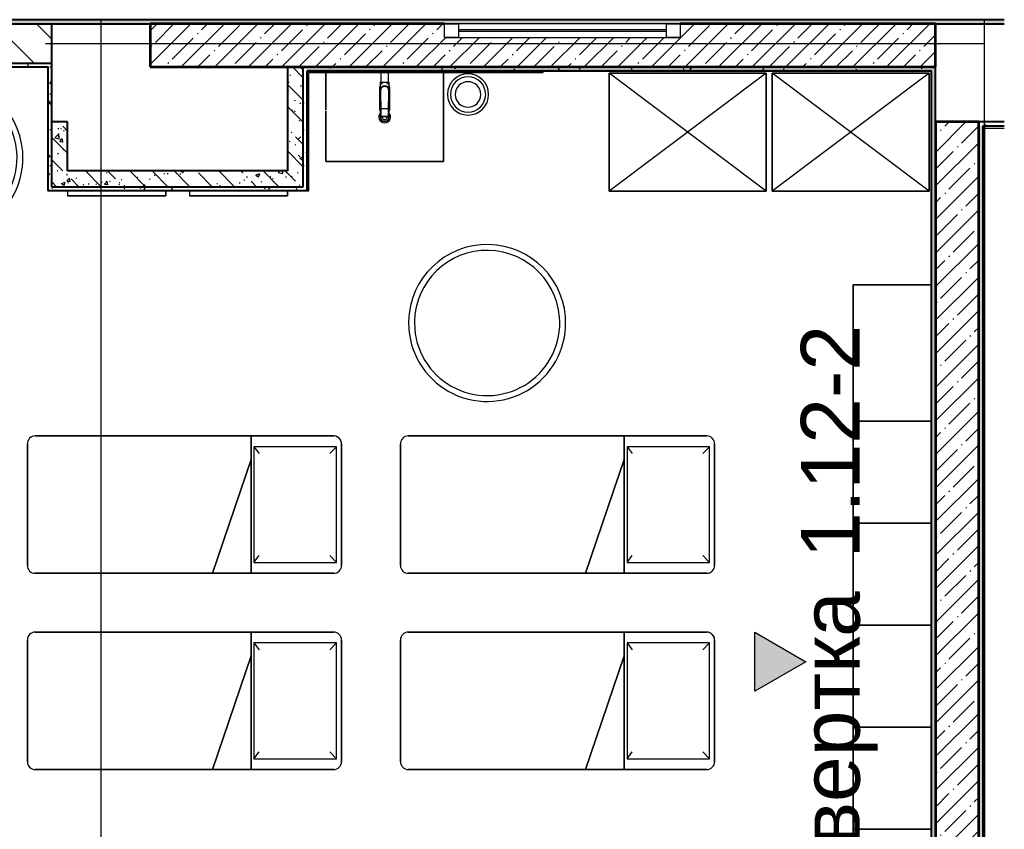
# Model space of a CAD drawing. Header units: millimetres. Extents: x 855 to 94006, y -3304 to 17933.
# Drawn here: x 30352 to 35366, y 3795 to 7921 of the extents above; entities that cross this region are included whole.
import ezdxf

# ---------------------------------------------------------------- set-up
doc = ezdxf.new("R2010")
doc.units = ezdxf.units.MM
doc.linetypes.add('Осевая', pattern=[4762.5, 952.5, -714.375, 2381.25, -714.375])
for name, color, linetype, lineweight in [('0-1', 7, 'Continuous', 9), ('A-GLAZ', 7, 'Continuous', 9), ('A-GLAZ-1', 7, 'Continuous', 13), ('A-WALL', 7, 'Continuous', 9), ('G-ANNO-SYMB', 7, 'Continuous', 9), ('I-WALL', 7, 'Continuous', 9), ('P-SANR-FIXT', 7, 'Continuous', 9), ('P-SANR-FIXT-1', 7, 'Continuous', 13), ('Оси', 7, 'Continuous', 9), ('Оси-2', 7, 'Осевая', 9)]:
    doc.layers.add(name, color=color, linetype=linetype, lineweight=lineweight)
for name, color, linetype, lineweight, true_color in [('A-WALL-1', 7, 'Continuous', 35, 0x3c3c3c), ('A-WALL-3', 7, 'Continuous', 25, 0x3c3c3c), ('A-WALL-FNSH-1', 7, 'Continuous', 13, 0x3c3c3c), ('I-FURN-1', 7, 'Continuous', 9, 0xf0f0f0)]:
    doc.layers.add(name, color=color, linetype=linetype, lineweight=lineweight, true_color=true_color)
doc.styles.add('Arial_1', font='arial.ttf', dxfattribs={"height": 300})
pattern_1 = [(45, (-30394.15, 0), (-85.53659, 85.53659), []), (45, (-30308.61, 0), (-85.53659, 85.53659), [151.209, -30.242, 5.029, -25.213])]
pattern_2 = [(135, (-30394.15, 0), (-113.15123, -113.15123), [160.02, -26.67, 5.334, -26.67]), (135, (-30394.15, 113.08), (-113.15123, -113.15123), []), (50, (-30394.15, 0), (191.29312, -16.73643), [20.003, -220.028]), (355, (-30394.15, 0), (-37.00454, 200.60954), [16.002, -176.022]), (100.451, (-30378.21, -1.4), (154.2901, 183.87276), [17, -186.995]), (46.184, (-30394.15, 53.34), (284.6331, -44.1445), [30.004, -330.041]), (96.636, (-30370.43, 49.66), (249.2724, 259.7988), [25.499, -280.492]), (351.184, (-30394.15, 53.34), (249.275, 259.797), [24.003, -264.033]), (21, (-30367.48, 40), (159.19475, -107.37875), [20.002, -220.027]), (326, (-30367.48, 40), (64.89253, 193.3972), [16.002, -176.022]), (71.451, (-30354.22, 31.06), (224.08844, 86.0174), [17, -186.995]), (37.5, (-30394.15, 0), (3.24264, 88.78263), [5.029, -168.859, 5.029, -173.66, -176.689]), (37.5, (-30394.15, 0), (3.24264, 88.78263), [-352.577, 5.029, -171.66]), (7.5, (-30394.15, 0), (70.16022, 105.18966), [5.029, -96.85, 5.029, -164.859, -67.342]), (7.5, (-30394.15, 0), (70.16022, 105.18966), [-271.767, 5.029, -62.313]), (327.5, (-30453.626, 0), (142.37024, -6.01556), [5.029, -61.646, 5.029, -202.997, -276.034]), (327.5, (-30453.626, 0), (142.37024, -6.01556), [-274.701, 5.029, -271.005]), (317.5, (-30480.3, 0), (155.53552, 26.69786), [5.029, -81.648, 5.029, -133.121, -196.025]), (317.5, (-30480.3, 0), (155.53552, 26.69786), [-224.828, 5.029, -190.995])]
pattern_3 = [(0, (-30394.15, 0), (182.88, 45.72), [15.088, -122.072, 15.088, -122.072, -731.52]), (0, (-30394.15, 0), (182.88, 45.72), [-274.32, 15.088, -259.232, 15.088, -122.072, -320.04]), (0, (-30394.15, 0), (182.88, 45.72), [-685.8, 15.088, -76.352, 15.088, -213.512]), (120, (-30325.57, 22.86), (-131.03468, 135.518726), [15.088, -122.072, 15.088, -122.072, -731.52]), (120, (-30325.57, 22.86), (-131.03468, 135.518726), [-274.32, 15.088, -259.232, 15.088, -122.072, -320.04]), (120, (-30325.57, 22.86), (-131.03468, 135.518726), [-685.8, 15.088, -76.352, 15.088, -213.512]), (240, (-30302.71, 114.3), (-51.84532, -181.238726), [15.088, -122.072, 15.088, -122.072, -731.52]), (240, (-30302.71, 114.3), (-51.84532, -181.238726), [-274.32, 15.088, -259.232, 15.088, -122.072, -320.04]), (240, (-30302.71, 114.3), (-51.84532, -181.238726), [-685.8, 15.088, -76.352, 15.088, -213.512])]

# ---------------------------------------------------------------- blocks, each defined once
blk = doc.blocks.new('Bed - Small Sizes - 1_44-V23-План разверток пом_ 1_12_ Этаж 1')
at = {"layer": 'I-FURN-1'}
for p, q in [((287.3, 0), (-332.7, 0)), ((-332.7, 0), (287.3, 0)), ((287.3, 0), (-332.7, 0)), ((-332.7, 0), (287.3, 0)), ((-372.7, -40), (-372.7, -460)), ((-372.7, -460), (-372.7, -40)), ((-372.7, -40), (-372.7, -460)), ((-372.7, -460), (-372.7, -40)), ((-317.5, -26.2), (-282.7, -60)), ((272.5, -26.2), (-317.5, -26.2)), ((-317.5, -26.2), (-317.5, -446.2)), ((272.5, -26.2), (-317.5, -26.2)), ((-317.5, -26.2), (-317.5, -446.2)), ((272.5, -26.2), (237.3, -60)), ((272.5, -446.2), (272.5, -26.2)), ((272.5, -446.2), (272.5, -26.2)), ((327.3, -460), (327.3, -40)), ((327.3, -40), (327.3, -460)), ((327.3, -657.7), (327.3, -40)), ((327.3, -40), (327.3, -657.7)), ((-317.5, -446.2), (-282.7, -420)), ((-317.5, -446.2), (272.5, -446.2)), ((-317.5, -446.2), (272.5, -446.2)), ((272.5, -446.2), (237.3, -420)), ((-372.7, -460), (-252.7, -460)), ((-252.7, -460), (-372.7, -460)), ((-372.7, -460), (-372.7, -1560)), ((-372.7, -1560), (-372.7, -460)), ((-372.7, -460), (-252.7, -460)), ((-252.7, -460), (327.3, -460)), ((327.3, -460), (-252.7, -460)), ((327.3, -460), (-252.7, -460)), ((-252.7, -460), (327.3, -657.7)), ((327.3, -657.7), (-252.7, -460)), ((-252.7, -460), (327.3, -460)), ((-252.7, -460), (327.3, -657.7)), ((-252.7, -460), (327.3, -460)), ((327.3, -657.7), (327.3, -460)), ((327.3, -460), (327.3, -657.7)), ((327.3, -1560), (327.3, -657.7)), ((327.3, -657.7), (327.3, -1560)), ((-332.7, -1600), (287.3, -1600)), ((287.3, -1600), (-332.7, -1600))]:
    blk.add_line(p, q, dxfattribs=at)
for centre, start, end in [((-332.7, -40), 90, 180), ((-332.7, -40), 90, 180), ((287.3, -40), 360, 90), ((287.3, -40), 0, 90), ((-332.7, -40), 90, 180), ((-332.7, -40), 90, 180), ((287.3, -40), 360, 90), ((287.3, -40), 0, 90), ((-332.7, -1560), 180, 270), ((-332.7, -1560), 180, 270), ((287.3, -1560), 270, 0), ((287.3, -1560), 270, 0)]:
    blk.add_arc(centre, 40, start, end, dxfattribs=at)
blk = doc.blocks.new('Bed - Small Sizes - 1_44-V24-План разверток пом_ 1_12_ Этаж 1')
at = {"layer": 'I-FURN-1'}
for p, q in [((287.3, 0), (-332.7, 0)), ((-332.7, 0), (287.3, 0)), ((287.3, 0), (-332.7, 0)), ((-332.7, 0), (287.3, 0)), ((-372.7, -40), (-372.7, -460)), ((-372.7, -460), (-372.7, -40)), ((-372.7, -40), (-372.7, -460)), ((-372.7, -460), (-372.7, -40)), ((-317.5, -26.2), (-282.7, -60)), ((272.5, -26.2), (-317.5, -26.2)), ((-317.5, -26.2), (-317.5, -446.2)), ((272.5, -26.2), (-317.5, -26.2)), ((-317.5, -26.2), (-317.5, -446.2)), ((272.5, -26.2), (237.3, -60)), ((272.5, -446.2), (272.5, -26.2)), ((272.5, -446.2), (272.5, -26.2)), ((327.3, -460), (327.3, -40)), ((327.3, -40), (327.3, -460)), ((327.3, -657.7), (327.3, -40)), ((327.3, -40), (327.3, -657.7)), ((-317.5, -446.2), (-282.7, -420)), ((-317.5, -446.2), (272.5, -446.2)), ((-317.5, -446.2), (272.5, -446.2)), ((272.5, -446.2), (237.3, -420)), ((-372.7, -460), (-252.7, -460)), ((-252.7, -460), (-372.7, -460)), ((-372.7, -460), (-372.7, -1560)), ((-372.7, -1560), (-372.7, -460)), ((-372.7, -460), (-252.7, -460)), ((-252.7, -460), (327.3, -460)), ((327.3, -460), (-252.7, -460)), ((327.3, -460), (-252.7, -460)), ((-252.7, -460), (327.3, -657.7)), ((327.3, -657.7), (-252.7, -460)), ((-252.7, -460), (327.3, -460)), ((-252.7, -460), (327.3, -657.7)), ((-252.7, -460), (327.3, -460)), ((327.3, -657.7), (327.3, -460)), ((327.3, -460), (327.3, -657.7)), ((327.3, -1560), (327.3, -657.7)), ((327.3, -657.7), (327.3, -1560)), ((-332.7, -1600), (287.3, -1600)), ((287.3, -1600), (-332.7, -1600))]:
    blk.add_line(p, q, dxfattribs=at)
for centre, start, end in [((-332.7, -40), 90, 180), ((-332.7, -40), 90, 180), ((287.3, -40), 360, 90), ((287.3, -40), 0, 90), ((-332.7, -40), 90, 180), ((-332.7, -40), 120, 180), ((-332.7, -40), 90, 120), ((287.3, -40), 360, 90), ((287.3, -40), 0, 90), ((-332.7, -1560), 180, 270), ((-332.7, -1560), 180, 270), ((287.3, -1560), 270, 0), ((287.3, -1560), 270, 0)]:
    blk.add_arc(centre, 40, start, end, dxfattribs=at)
blk = doc.blocks.new('Bed - Small Sizes - 1_44-V27-План разверток пом_ 1_12_ Этаж 1')
at = {"layer": 'I-FURN-1'}
for p, q in [((287.3, 0), (-332.7, 0)), ((-332.7, 0), (287.3, 0)), ((287.3, 0), (-332.7, 0)), ((-332.7, 0), (287.3, 0)), ((-372.7, -40), (-372.7, -460)), ((-372.7, -460), (-372.7, -40)), ((-372.7, -40), (-372.7, -460)), ((-372.7, -460), (-372.7, -40)), ((-317.5, -26.2), (-282.7, -60)), ((272.5, -26.2), (-317.5, -26.2)), ((-317.5, -26.2), (-317.5, -446.2)), ((272.5, -26.2), (-317.5, -26.2)), ((-317.5, -26.2), (-317.5, -446.2)), ((272.5, -26.2), (237.3, -60)), ((272.5, -446.2), (272.5, -26.2)), ((272.5, -446.2), (272.5, -26.2)), ((327.3, -460), (327.3, -40)), ((327.3, -40), (327.3, -460)), ((327.3, -657.7), (327.3, -40)), ((327.3, -40), (327.3, -657.7)), ((-317.5, -446.2), (-282.7, -420)), ((-317.5, -446.2), (272.5, -446.2)), ((-317.5, -446.2), (272.5, -446.2)), ((272.5, -446.2), (237.3, -420)), ((-372.7, -460), (-252.7, -460)), ((-252.7, -460), (-372.7, -460)), ((-372.7, -460), (-372.7, -1560)), ((-372.7, -1560), (-372.7, -460)), ((-372.7, -460), (-252.7, -460)), ((-252.7, -460), (327.3, -460)), ((327.3, -460), (-252.7, -460)), ((327.3, -460), (-252.7, -460)), ((-252.7, -460), (327.3, -657.7)), ((327.3, -657.7), (-252.7, -460)), ((-252.7, -460), (327.3, -460)), ((-252.7, -460), (327.3, -657.7)), ((-252.7, -460), (327.3, -460)), ((327.3, -657.7), (327.3, -460)), ((327.3, -460), (327.3, -657.7)), ((327.3, -1560), (327.3, -657.7)), ((327.3, -657.7), (327.3, -1560)), ((-332.7, -1600), (287.3, -1600)), ((287.3, -1600), (-332.7, -1600))]:
    blk.add_line(p, q, dxfattribs=at)
for centre, start, end in [((-332.7, -40), 90, 180), ((-332.7, -40), 90, 180), ((287.3, -40), 360, 90), ((287.3, -40), 0, 90), ((-332.7, -40), 90, 180), ((-332.7, -40), 150, 180), ((-332.7, -40), 90, 150), ((287.3, -40), 360, 90), ((287.3, -40), 0, 90), ((-332.7, -1560), 180, 270), ((-332.7, -1560), 180, 270), ((287.3, -1560), 270, 0), ((287.3, -1560), 270, 0)]:
    blk.add_arc(centre, 40, start, end, dxfattribs=at)
blk = doc.blocks.new('ПУФ - 1_53-V29-План разверток пом_ 1_12_ Этаж 1')
at = {"layer": 'I-FURN-1'}
for radius, start, end in [(400, 360, 180), (400, 0, 180), (370, 360, 180), (370, 0, 180), (400, 180, 360), (370, 180, 360), (370, 180, 360), (400, 180, 360)]:
    blk.add_arc((0, 0), radius, start, end, dxfattribs=at)
blk = doc.blocks.new('Шкаф параметрический - 1_44а-25574750-План разверток пом_ 1_12_ Этаж 1')
at = {"layer": 'I-FURN-1'}
for p, q in [((0, 0), (800, 600)), ((0, 600), (800, 0)), ((800, 600), (0, 600)), ((0, 600), (0, 0)), ((0, 0), (0, 600)), ((0, 600), (800, 600)), ((800, 0), (800, 600)), ((800, 600), (800, 0)), ((0, 0), (800, 0)), ((800, 0), (0, 0))]:
    blk.add_line(p, q, dxfattribs=at)
blk = doc.blocks.new('сифон - Для раковины-V32-План разверток пом_ 1_12_ Этаж 1')
at = {"layer": 'P-SANR-FIXT'}
for p, q in [((151.7, 26), (35, 26)), ((35, 19.9), (35, 26)), ((151.7, 26), (151.7, 22.5)), ((226.1, 40), (226.1, 38.6)), ((226.1, -40), (226.1, 40)), ((35, -26), (35, -19.9)), ((35, -26), (151.7, -26)), ((151.7, -22.5), (151.7, -26)), ((226.1, -38.6), (226.1, -40))]:
    blk.add_line(p, q, dxfattribs=at)
for start, end in [(45, 180), (180, 315)]:
    blk.add_arc((0, 0), 30, start, end, dxfattribs=at)
at = {"layer": 'P-SANR-FIXT-1'}
for p, q in [((49, 20), (21.9, 20)), ((56, 20), (49, 20)), ((77.5, 20), (56, 20)), ((144.7, 20), (140.1, 20)), ((226.1, 20), (165.5, 20)), ((22.1, -20), (49, -20)), ((49, -20), (56, -20)), ((56, -20), (77.5, -20)), ((140.1, -20), (144.7, -20)), ((165.5, -20), (226.1, -20))]:
    blk.add_line(p, q, dxfattribs=at)
for radius, start, end in [(22.5, 64.4327, 180), (22.5, 180, 295.5486), (21.5, 72, 180), (21.5, 180, 288), (13.3, 72.5246, 180), (13.3, 180, 286.9185)]:
    blk.add_arc((0, 0), radius, start, end, dxfattribs=at)
blk = doc.blocks.new('смеситель для раковины - Default-V33-План разверток пом_ 1_12_ Этаж 1')
at = {"layer": '0-1'}
for p, q in [((-21.8, -15.6), (-22.8, -3)), ((-20.7, -16.7), (-20.7, -17.2)), ((20.8, -17.2), (20.8, -16.7)), ((22.8, -3), (21.8, -15.6)), ((-20.4, -97.4), (-20.3, -110)), ((20.3, -110), (20.4, -97.4)), ((-19.8, -111.8), (19.8, -111.8)), ((-19.8, -151.6), (19.7, -151.6))]:
    blk.add_line(p, q, dxfattribs=at)
at = {"layer": '0-1', "flags": 128}
for points in [[(12.1, 0.1), (16.4, -3.8), (19.5, -8.8), (21, -14.5), (21.2, -25.7), (21, -111.4)], [(-18.9, -7.6), (-20.8, -13.2), (-21.1, -24.2), (-21.1, -93.2)], [(-20.7, -150.6), (-20.7, -150.2), (-20.7, -149.2), (-20.7, -148.3), (-20.7, -146.9), (-20.7, -145.4), (-20.8, -134.7), (-21.1, -93.2)], [(21.1, -88), (20.9, -140.7), (20.9, -146.4), (20.9, -147.8), (20.8, -148.9), (20.8, -149.9), (20.8, -150.4), (20.8, -150.8), (20.8, -150.6), (20.7, -150.1), (20.7, -148.5), (20.8, -147.1), (20.8, -145.7), (20.9, -134.2), (21, -111.4)], [(20.9, -146.2), (20.9, -147.7), (20.8, -148.8), (20.8, -149.8), (20.8, -150.4), (20.7, -151.2), (20.5, -151.4), (20.3, -151.5), (20.1, -151.6), (19.7, -151.6)]]:
    blk.add_lwpolyline(points, dxfattribs=at)
at = {"layer": 'P-SANR-FIXT'}
for p, q in [((-21, -151.6), (-21, 23)), ((-21, 23), (21, 23)), ((0.6, 2.8), (-0.6, 2.8)), ((21, 23), (21, -151.6)), ((-22.9, -0.9), (-22.9, -0.3)), ((-20.8, -19.8), (-21, -19.9)), ((-20.8, -19.8), (-20.4, -22)), ((20.4, -11.1), (19.4, -12.9)), ((20.4, -22), (20.8, -19.8)), ((20.8, -19.8), (20.9, -18.5)), ((20.8, -19.8), (21, -19.9)), ((21.1, -18.4), (20.9, -18.4)), ((22.9, -0.9), (21.9, -7.7)), ((22.9, -0.3), (22.9, -0.9)), ((-19.8, -111.7), (-19.7, -144)), ((19.7, -144), (19.8, -111.7)), ((21, -151.6), (-21, -151.6))]:
    blk.add_line(p, q, dxfattribs=at)
at = {"layer": 'P-SANR-FIXT', "flags": 128}
for points in [[(15.9, -4.1), (13.1, -1.6), (9.8, 0.4), (6.1, 1.8), (2.1, 2.5), (-2.1, 2.5), (-6.1, 1.8), (-9.8, 0.4), (-13.1, -1.6), (-15.9, -4.1)], [(-0.6, 3.9), (-0.3, 3.9), (-0.1, 3.9), (0.1, 3.9), (0.3, 3.9), (0.6, 3.9)], [(-21.1, -16.4), (-21.1, -16.8), (-21.1, -17.2), (-21.1, -17.6), (-21.1, -18), (-21.1, -18.4)], [(-21.1, -88.1), (-20.9, -138.9), (-20.9, -145.3), (-20.8, -150.2), (-20.7, -149.4), (-20.7, -143.7), (-20.8, -118.3), (-21, -67.6), (-21.1, -42.2), (-21.1, -16.9)], [(-20.9, -18.5), (-20.9, -18.5), (-21, -18.5), (-21, -18.6), (-21, -18.6), (-21.1, -18.6), (-21.1, -18.6), (-21.1, -18.6)], [(-20.9, -18.5), (-20.9, -19.2), (-20.8, -19.8)], [(21.1, -16.9), (21.1, -42.2), (21, -67.6), (20.8, -118.3), (20.7, -143.7), (20.7, -149.4), (20.8, -150.2), (20.9, -145.3), (20.9, -138.9), (21.1, -88.1)], [(21.1, -18.4), (21.1, -18), (21.1, -17.6), (21.1, -17.2), (21.1, -16.8), (21.1, -16.4)], [(21.8, -15.2), (22.1, -10.8), (22.3, -7.9), (22.5, -5.6), (22.7, -3.2), (22.9, -0.9)], [(-19.9, -145.2), (-19.9, -133.8), (-20, -122.4), (-20, -111), (-20.1, -99.6), (-20.1, -88.1)], [(20.1, -88.1), (20.1, -94.5), (20.1, -100.8), (20, -107.2), (20, -113.5), (20, -119.9), (20, -126.2), (19.9, -132.6), (19.9, -138.9), (19.9, -145.2)]]:
    blk.add_lwpolyline(points, dxfattribs=at)
at = {"layer": 'P-SANR-FIXT'}
for centre, major_axis, ratio, start_param, end_param in [((0, -17.2), (-20.8, 0), 0.98634, 3.141593, 6.283185), ((0, -16.7), (20.8, 0), 0.98634, 0.404165, 2.734563), ((0, -16.7), (20.8, 0), 0.98634, 2.853498, 3.141593), ((0, -17.2), (20.8, 0), 0.98634, 3.141593, 3.245131), ((0, -16.7), (20.8, 0), 0.98634, 0, 0.286147), ((0, -17.2), (20.8, 0), 0.98634, 6.179646, 6.283185), ((-19.8, -109.7), (0.5, 0.002), 0.095848, 1.570429, 3.124299), ((19.8, -109.7), (-0.5, 0.002), 0.095846, 3.158887, 4.712983)]:
    blk.add_ellipse(centre, major_axis=major_axis, ratio=ratio, start_param=start_param, end_param=end_param, dxfattribs=at)
for points, knots in [([(-22.9, -0.3), (-22.9, 2.5), (-22.3, 6.4), (-20, 11.4), (-17.7, 14.7), (-14.9, 17.6), (-11.6, 20), (-7.9, 21.7), (-4.5, 22.6), (-1.5, 23), (1.9, 23), (6, 22.4), (10, 20.8), (12.8, 19.1), (14.8, 17.5), (16.7, 15.8), (18.8, 13.3), (21.9, 8.1), (22.9, 3.2), (22.9, -0.3)], [0, 0, 0, 0, 0.111111, 0.166667, 0.222222, 0.277778, 0.333333, 0.388889, 0.444444, 0.479167, 0.513889, 0.583333, 0.652778, 0.6875, 0.722222, 0.756944, 0.791667, 0.861111, 1, 1, 1, 1]), ([(-21.1, -16.9), (-21.1, -15.9), (-21, -14.3), (-20.6, -12.1), (-20.1, -10.6), (-19.6, -9), (-18.7, -7.1), (-17.3, -4.8), (-15.2, -2.3), (-12.8, -0.2), (-10, 1.5), (-7, 2.8), (-3.8, 3.7), (-1.6, 3.9), (-0.6, 3.9)], [0, 0, 0, 0, 0.1, 0.15, 0.2, 0.25, 0.3, 0.4, 0.5, 0.6, 0.7, 0.8, 0.9, 1, 1, 1, 1]), ([(21.1, -16.4), (21.1, -16), (21, -15.1), (20.8, -13.8), (20.6, -12.6), (20.3, -11.7), (20.2, -11.2), (20, -10.9), (19.9, -10.5), (19.7, -9.9), (19.3, -9), (18.6, -7.6), (17.7, -6.2), (17, -5.2), (16.4, -4.5), (15.8, -3.8), (15, -3), (13.9, -2), (12.7, -1.2), (11.7, -0.5), (10.9, -0.1), (10.1, 0.3), (9, 0.9), (6.9, 1.7), (2.6, 2.8), (-2.6, 2.8), (-6.9, 1.7), (-9.2, 0.7), (-11.2, -0.2), (-13.2, -1.5), (-14.9, -2.9), (-16.1, -4.2), (-17.3, -5.5), (-18.5, -7.2), (-19.6, -9.3), (-20.7, -12.4), (-21.1, -14.8), (-21.1, -16.4)], [0, 0, 0, 0, 0.027778, 0.055556, 0.083333, 0.097222, 0.104167, 0.111111, 0.118056, 0.125, 0.138889, 0.166667, 0.194444, 0.208333, 0.222222, 0.236111, 0.25, 0.277778, 0.305556, 0.319444, 0.333333, 0.347222, 0.361111, 0.388889, 0.444444, 0.555556, 0.611111, 0.638889, 0.666667, 0.708333, 0.75, 0.770833, 0.791667, 0.833333, 0.875, 0.916667, 1, 1, 1, 1]), ([(-8.6, 0.9), (-9, 0.7), (-9.9, 0.2), (-11.4, -0.7), (-13, -1.9), (-13.9, -2.7), (-14.4, -3.2)], [0.2705361, 0.2705361, 0.2705361, 0.2705361, 0.3125, 0.375, 0.4375, 0.5, 0.5, 0.5, 0.5]), ([(-0.6, 2.8), (-0.6, 2.9), (-0.6, 3.2), (-0.6, 3.6), (-0.6, 3.8), (-0.6, 3.9), (-0.6, 3.9)], [0, 0, 0, 0, 0.363636, 0.545455, 0.727273, 1, 1, 1, 1]), ([(0.6, 3.9), (2.7, 3.9), (7.1, 3.1), (12.9, 0), (16.7, -3.9), (19, -7.6), (20.2, -10.6), (21, -13.7), (21.1, -15.9), (21.1, -16.9)], [0, 0, 0, 0, 0.2, 0.4, 0.6, 0.7, 0.8, 0.9, 1, 1, 1, 1]), ([(0.6, 2.8), (0.6, 2.9), (0.6, 3.2), (0.6, 3.6), (0.6, 3.8), (0.6, 3.9), (0.6, 3.9)], [0, 0, 0, 0, 0.363636, 0.545455, 0.727273, 1, 1, 1, 1]), ([(-22.9, -0.9), (-22.9, -1.5), (-22.8, -2.5), (-22.7, -3.8), (-22.6, -4.8), (-22.5, -5.7), (-22.4, -6.6), (-22.3, -7.5), (-22.2, -8.7), (-22.1, -10.1), (-22, -12.1), (-21.9, -13.9), (-21.8, -15.2)], [0, 0, 0, 0, 0.166667, 0.25, 0.333333, 0.416667, 0.5, 0.583333, 0.666667, 0.75, 0.833333, 1, 1, 1, 1]), ([(-21.8, -15.2), (-21.8, -16.2), (-21.7, -18.4), (-21.6, -22.6), (-21.5, -27.6), (-21.4, -33.2), (-21.4, -38.3), (-21.3, -42.6), (-21.3, -45.9), (-21.3, -49.3), (-21.3, -52.8), (-21.2, -55.7), (-21.2, -58), (-21.2, -59.8), (-21.2, -61.5), (-21.2, -63.9), (-21.2, -66.8), (-21.2, -70.4), (-21.2, -73.9), (-21.1, -77.5), (-21.1, -82.2), (-21.1, -85.7), (-21.1, -88.1)], [0, 0, 0, 0, 0.083333, 0.166667, 0.25, 0.333333, 0.416667, 0.458333, 0.5, 0.541667, 0.583333, 0.625, 0.645833, 0.666667, 0.6875, 0.708333, 0.75, 0.791667, 0.833333, 0.875, 0.916667, 1, 1, 1, 1]), ([(-21.1, -18.4), (-21.1, -19.2), (-21.1, -20.8), (-21.1, -23.1), (-21.1, -25), (-21, -26.5), (-21, -27.6), (-21, -28.6), (-21, -30), (-21, -31.7), (-21, -33.4), (-21, -34.6), (-20.9, -35.2), (-20.9, -35.7), (-20.9, -36.3), (-20.9, -36.9), (-20.9, -38.1), (-20.9, -39.8), (-20.9, -41.4), (-20.8, -42.8), (-20.8, -44.1), (-20.8, -45.8), (-20.8, -48.6), (-20.7, -53.5), (-20.6, -60.7), (-20.6, -68.9), (-20.5, -76.5), (-20.5, -85.7), (-20.4, -92.7), (-20.4, -97.4)], [0, 0, 0, 0, 0.027778, 0.055556, 0.083333, 0.097222, 0.111111, 0.125, 0.138889, 0.166667, 0.194444, 0.208333, 0.215278, 0.222222, 0.229167, 0.236111, 0.25, 0.277778, 0.305556, 0.319444, 0.333333, 0.361111, 0.388889, 0.444444, 0.555556, 0.666667, 0.75, 0.833333, 1, 1, 1, 1]), ([(-21.1, -18.6), (-21.1, -18.7), (-21.1, -18.9), (-21.1, -19.2), (-21, -19.5), (-21, -19.7), (-21, -19.9)], [0, 0, 0, 0, 0.333333, 0.5, 0.666667, 1, 1, 1, 1]), ([(-19.9, -97.4), (-19.9, -90.5), (-20, -78.4), (-20.1, -67), (-20.2, -60.5), (-20.2, -57.1), (-20.3, -54.8), (-20.3, -52.7), (-20.3, -50.8), (-20.3, -49.3), (-20.3, -48.2), (-20.4, -47.6), (-20.4, -47), (-20.4, -46.5), (-20.5, -45.9), (-20.5, -44.7), (-20.5, -43.1), (-20.6, -41.4), (-20.7, -40.1), (-20.8, -39.3), (-20.9, -38.5), (-20.9, -37.4), (-21, -35.5), (-21, -33.1), (-21, -30.9), (-20.9, -29.4), (-20.9, -28.7), (-20.9, -28.1), (-20.9, -27.6), (-20.9, -26.9), (-20.9, -25.6), (-20.9, -23.9), (-20.9, -21.9), (-21, -20.5), (-21, -19.9)], [0, 0, 0, 0, 0.142857, 0.285714, 0.357143, 0.392857, 0.428571, 0.464286, 0.5, 0.535714, 0.553571, 0.5625, 0.571429, 0.580357, 0.589286, 0.607143, 0.642857, 0.678571, 0.696429, 0.705357, 0.714286, 0.732143, 0.75, 0.785714, 0.821429, 0.839286, 0.848214, 0.857143, 0.866071, 0.875, 0.892857, 0.928571, 0.964286, 1, 1, 1, 1]), ([(-20, -10.9), (-20.1, -11.4), (-20.5, -12.6), (-20.7, -13.9), (-20.8, -14.6)], [0, 0, 0, 0, 0.4, 1, 1, 1, 1]), ([(-15.9, -4.1), (-16.7, -5), (-18.4, -7.2), (-19.5, -9.5), (-20, -10.9)], [0, 0, 0, 0, 0.444444, 1, 1, 1, 1]), ([(-18.6, -9.5), (-18.8, -10.1), (-19.2, -11.1), (-19.4, -12.1), (-19.5, -12.4)], [0.75, 0.75, 0.75, 0.75, 0.8125, 0.84943596, 0.84943596, 0.84943596, 0.84943596]), ([(20, -10.9), (19.6, -9.8), (18.5, -7.4), (17, -5.2), (15.9, -4.1)], [0, 0, 0, 0, 0.444444, 1, 1, 1, 1]), ([(19.5, -12.5), (19.5, -12.1), (19.2, -11.1), (18.9, -10.2), (18.6, -9.6)], [0.15100284, 0.15100284, 0.15100284, 0.15100284, 0.1875, 0.25, 0.25, 0.25, 0.25]), ([(21, -19.9), (21, -20.5), (21, -21.9), (20.9, -23.9), (20.9, -25.6), (20.9, -26.8), (20.9, -27.5), (20.9, -28.3), (20.9, -29.2), (20.9, -30.9), (20.9, -33.1), (20.8, -35.5), (20.7, -37.4), (20.6, -38.4), (20.5, -39.2), (20.5, -40), (20.4, -41.3), (20.4, -43), (20.4, -44.6), (20.4, -45.8), (20.4, -46.4), (20.4, -46.9), (20.4, -47.4), (20.4, -48.1), (20.3, -49.2), (20.3, -50.7), (20.3, -52.6), (20.3, -54.6), (20.3, -57), (20.2, -60.3), (20.1, -66.9), (20, -78.4), (19.9, -90.5), (19.9, -97.4)], [0, 0, 0, 0, 0.035714, 0.071429, 0.107143, 0.125, 0.133929, 0.142857, 0.160714, 0.178571, 0.214286, 0.25, 0.267857, 0.285714, 0.294643, 0.303571, 0.321429, 0.357143, 0.392857, 0.410714, 0.419643, 0.428571, 0.4375, 0.446429, 0.464286, 0.5, 0.535714, 0.571429, 0.607143, 0.642857, 0.714286, 0.857143, 1, 1, 1, 1]), ([(20.8, -14.6), (20.7, -14.1), (20.5, -12.8), (20.2, -11.6), (20, -10.9)], [0, 0, 0, 0, 0.444444, 1, 1, 1, 1]), ([(20.4, -97.4), (20.4, -91.1), (20.5, -81.8), (20.6, -69.7), (20.7, -60), (20.7, -52.6), (20.8, -47.4), (20.8, -45.2), (20.8, -43.5), (20.9, -41.8), (20.9, -39.8), (20.9, -37.7), (20.9, -36.2), (20.9, -35.4), (21, -34.1), (21, -32.6), (21, -31), (21, -29.7), (21, -28.6), (21, -27.7), (21, -26.8), (21.1, -25.6), (21.1, -22.9), (21.1, -20.4), (21.1, -18.4)], [0, 0, 0, 0, 0.222222, 0.333333, 0.444444, 0.583333, 0.618056, 0.652778, 0.670139, 0.6875, 0.722222, 0.756944, 0.774306, 0.782986, 0.791667, 0.826389, 0.84375, 0.861111, 0.878472, 0.887153, 0.895833, 0.913194, 0.930556, 1, 1, 1, 1]), ([(21.1, -88.1), (21.1, -85.1), (21.1, -80.6), (21.2, -74.5), (21.2, -69.9), (21.2, -65.1), (21.2, -60), (21.2, -55.1), (21.3, -50.9), (21.3, -47.5), (21.3, -44.7), (21.3, -42.6), (21.4, -41), (21.4, -39.8), (21.4, -38.7), (21.4, -37.3), (21.4, -35.8), (21.4, -34.1), (21.5, -32.1), (21.5, -29.7), (21.5, -27), (21.6, -24.6), (21.7, -21.6), (21.7, -18.3), (21.8, -16.1), (21.8, -15.2)], [0, 0, 0, 0, 0.071429, 0.107143, 0.142857, 0.178571, 0.214286, 0.25, 0.285714, 0.321429, 0.357143, 0.392857, 0.410714, 0.428571, 0.446429, 0.464286, 0.5, 0.535714, 0.571429, 0.625, 0.678571, 0.732143, 0.785714, 0.892857, 1, 1, 1, 1]), ([(-21.1, -88.1), (-21.1, -88.2), (-20.9, -88.2), (-20.5, -88.2), (-20.2, -88.1), (-20.1, -88.1)], [-1, -1, -1, -1, -0.5, -0.25, 0, 0, 0, 0]), ([(21.1, -88.1), (21.1, -87.3), (21.1, -86.2), (21.1, -85.5), (21.1, -85.3), (21.1, -85), (21, -85.5), (21, -86.1), (21, -86.5), (21, -86.7), (20.9, -86.8), (20.9, -87), (20.8, -87.2), (20.7, -87.5), (20.6, -87.8), (20.5, -88), (20.4, -88.2), (20.3, -88.3), (20.2, -88.2), (20.1, -88.1)], [0, 0, 0, 0, 0.1, 0.15, 0.175, 0.2125, 0.3, 0.35, 0.375, 0.4, 0.4375, 0.5, 0.6, 0.65, 0.7, 0.75, 0.79375, 0.875, 1, 1, 1, 1]), ([(-19.8, -151.6), (-19.8, -151.6), (-19.8, -151.4), (-19.8, -149.5), (-19.9, -146.7), (-19.9, -145.2)], [0.5274141, 0.5274141, 0.5274141, 0.5274141, 0.6, 0.8, 1, 1, 1, 1]), ([(-19.8, -109.7), (-19.8, -110.1), (-19.8, -110.9), (-19.8, -111.7), (-19.8, -111.8), (-19.8, -111.8)], [0, 0, 0, 0, 0.2, 0.4, 0.5304452, 0.5304452, 0.5304452, 0.5304452]), ([(-19.7, -144), (-19.7, -145.5), (-19.7, -148.5), (-19.7, -151.2), (-19.7, -151.6), (-19.8, -151.6)], [0, 0, 0, 0, 0.2, 0.4, 0.5271653, 0.5271653, 0.5271653, 0.5271653]), ([(19.7, -151.6), (19.7, -151.6), (19.7, -151.6), (19.7, -151.2), (19.7, -150), (19.7, -148.3), (19.7, -146.2), (19.7, -144.8), (19.7, -144)], [0.4725879, 0.4725879, 0.4725879, 0.4725879, 0.5, 0.6, 0.7, 0.8, 0.9, 1, 1, 1, 1]), ([(19.9, -145.2), (19.9, -146), (19.9, -147.4), (19.8, -149.3), (19.8, -150.7), (19.8, -151.5), (19.8, -151.6), (19.7, -151.6)], [0, 0, 0, 0, 0.1, 0.2, 0.3, 0.4, 0.4724791, 0.4724791, 0.4724791, 0.4724791]), ([(19.8, -111.8), (19.8, -111.8), (19.8, -111.7), (19.8, -110.9), (19.8, -110.1), (19.8, -109.7)], [0.4695252, 0.4695252, 0.4695252, 0.4695252, 0.6, 0.8, 1, 1, 1, 1])]:
    blk.add_open_spline(points, degree=3, knots=knots, dxfattribs=at)
for points in [[(-20.7, -19.9), (-20.7, -17.5), (-19.9, -12.6), (-16.3, -6), (-10.7, -1.1), (-3.7, 1.6), (3.8, 1.6), (10.7, -1.1), (16.3, -6), (19.9, -12.6), (20.7, -17.5), (20.7, -19.9)], [(-0.6, 2.8), (-1.4, 2.7), (-2.2, 2.7), (-3, 2.5)], [(3, 2.5), (2.2, 2.7), (1.4, 2.7), (0.6, 2.8)], [(14.4, -3.2), (14, -2.8), (13, -1.9), (11.5, -0.7), (9.8, 0.3), (8.7, 0.8), (8.1, 1.1)], [(-21.9, -7.7), (-22.6, -5.5), (-22.9, -3.2), (-22.9, -0.9)], [(-20.2, -22.3), (-21.2, -20.1), (-21.8, -17.6), (-21.8, -15.2)], [(-21.1, -18.5), (-21.1, -18.4), (-21, -18.4), (-20.9, -18.4)], [(-21, -19.9), (-20.9, -20.8), (-20.7, -21.7), (-20.4, -22.5)], [(-20.8, -14.6), (-20.8, -15.2), (-20.9, -16.5), (-20.9, -17.7), (-20.9, -18.3)], [(-19.4, -12.9), (-19.8, -12.3), (-20.1, -11.7), (-20.4, -11.1)], [(21.8, -15.2), (21.8, -17.6), (21.2, -20.1), (20.2, -22.3)], [(20.4, -22.5), (20.7, -21.7), (20.9, -20.8), (21, -19.9)], [(20.9, -18.4), (20.9, -17.8), (20.9, -16.5), (20.8, -15.2), (20.8, -14.6)], [(20.9, -18.5), (21, -18.5), (21.1, -18.5), (21.1, -18.5)], [(21, -19.9), (21, -19.8), (21, -19.6), (21.1, -19.4), (21.1, -19.2), (21.1, -18.9), (21.1, -18.7), (21.1, -18.6), (21.1, -18.5)], [(-20.1, -88.1), (-20.1, -87.3), (-20.1, -86.5), (-20, -85.7)], [(20, -85.7), (20.1, -86.5), (20.1, -87.3), (20.1, -88.1)], [(-19.8, -111.8), (-19.8, -111.8), (-19.8, -111.8), (-19.8, -111.8)], [(19.8, -111.8), (19.8, -111.8), (19.8, -111.8), (19.8, -111.8)]]:
    blk.add_open_spline(points, degree=3, dxfattribs=at)
blk = doc.blocks.new('мусорная корзина - Round_ Metal-V34-План разверток пом_ 1_12_ Этаж 1')
at = {"layer": 'P-SANR-FIXT'}
for radius, start, end in [(105, 0, 180), (90, 360, 180), (65, 0, 180), (105, 180, 360), (90, 180, 360), (65, 180, 360)]:
    blk.add_arc((0, 0), radius, start, end, dxfattribs=at)
blk = doc.blocks.new('Мебель_универсальная - 1_5р-31046418-План разверток пом_ 1_12_ Этаж 1')
at = {"layer": 'I-FURN-1'}
for p, q in [((61490, 7049), (60990, 7049)), ((60990, 7049), (61490, 7049)), ((60990, 7049), (60990, 7024)), ((60990, 7049), (60990, 7024)), ((61490, 7024), (60990, 7024)), ((60990, 7024), (61490, 7024)), ((61490, 7024), (61490, 7049)), ((61490, 7049), (61490, 7024))]:
    blk.add_line(p, q, dxfattribs=at)
blk = doc.blocks.new('шкаф 1_112 - шкаф 1_112-V41-План разверток пом_ 1_12_ Этаж 1')
at = {"layer": 'I-FURN-1'}
for p, q in [((-400, 6070), (-400, 0.4)), ((0, 6070), (-400, 6070)), ((0, 6070), (-400, 6070)), ((-400, 6070), (-400, 5375)), ((-400, 5375), (-400, 6070)), ((-400, 6070), (0, 6070)), ((0, 0.4), (0, 6070)), ((0, 5375), (0, 6070)), ((0, 6070), (0, 5375)), ((-400, 5375), (0, 5375)), ((0, 5375), (-400, 5375)), ((-400, 5375), (-400, 4855)), ((-400, 4855), (-400, 5375)), ((-400, 5375), (0, 5375)), ((-400, 5375), (0, 5375)), ((0, 5375), (-400, 5375)), ((0, 4855), (0, 5375)), ((0, 5375), (0, 4855)), ((-400, 4855), (0, 4855)), ((-400, 4855), (0, 4855)), ((0, 4855), (-400, 4855)), ((0, 4855), (-400, 4855)), ((-400, 4855), (-400, 4335)), ((-400, 4335), (-400, 4855)), ((-400, 4855), (0, 4855)), ((0, 4335), (0, 4855)), ((0, 4855), (0, 4335)), ((-400, 4335), (0, 4335)), ((0, 4335), (-400, 4335)), ((-400, 4335), (-400, 3815)), ((-400, 3815), (-400, 4335)), ((-400, 4335), (0, 4335)), ((-400, 4335), (0, 4335)), ((0, 4335), (-400, 4335)), ((0, 3815), (0, 4335)), ((0, 4335), (0, 3815)), ((-400, 3815), (0, 3815)), ((-400, 3815), (0, 3815)), ((0, 3815), (-400, 3815)), ((0, 3815), (-400, 3815)), ((-400, 3815), (-400, 3295)), ((-400, 3295), (-400, 3815)), ((-400, 3815), (0, 3815)), ((0, 3295), (0, 3815)), ((0, 3815), (0, 3295)), ((0, 3295), (-400, 3295)), ((0, 3295), (-400, 3295)), ((-400, 3295), (-400, 2775)), ((-400, 2775), (-400, 3295)), ((-400, 3295), (0, 3295)), ((-400, 3295), (0, 3295)), ((0, 3295), (-400, 3295)), ((0, 2775), (0, 3295)), ((0, 3295), (0, 2775)), ((0, 2775), (-400, 2775)), ((-400, 2775), (0, 2775)), ((0, 2775), (-400, 2775)), ((0, 2775), (-400, 2775)), ((-400, 2775), (-400, 2255)), ((-400, 2255), (-400, 2775)), ((-400, 2775), (0, 2775)), ((0, 2255), (0, 2775)), ((0, 2775), (0, 2255)), ((0, 2255), (-400, 2255)), ((0, 2255), (-400, 2255)), ((-400, 2255), (-400, 1735)), ((-400, 1735), (-400, 2255)), ((-400, 2255), (0, 2255)), ((-400, 2255), (0, 2255)), ((0, 2255), (-400, 2255)), ((0, 1735), (0, 2255)), ((0, 2255), (0, 1735)), ((0, 1735), (-400, 1735)), ((-400, 1735), (0, 1735)), ((0, 1735), (-400, 1735)), ((0, 1735), (-400, 1735)), ((-400, 1735), (-400, 1215)), ((-400, 1215), (-400, 1735)), ((-400, 1735), (0, 1735)), ((0, 1215), (0, 1735)), ((0, 1735), (0, 1215)), ((0, 1215), (-400, 1215)), ((0, 1215), (-400, 1215)), ((-400, 1215), (-400, 695)), ((-400, 695), (-400, 1215)), ((-400, 1215), (0, 1215)), ((-400, 1215), (0, 1215)), ((0, 1215), (-400, 1215)), ((0, 695), (0, 1215)), ((0, 1215), (0, 695)), ((0, 695), (-400, 695)), ((-400, 695), (0, 695)), ((0, 695), (-400, 695)), ((0, 695), (-400, 695)), ((-400, 695), (-400, 0)), ((-400, 0.4), (-400, 695)), ((-400, 695), (0, 695)), ((0, 0), (0, 695)), ((0, 695), (0, 0.4)), ((-400, 0), (0, 0))]:
    blk.add_line(p, q, dxfattribs=at)
blk = doc.blocks.new('120_Окно_СКБ_1Ст - 120_Окно_СКБ_1Ст 400х1200 EI30-24228621-План разверток пом_ 1_12_ Этаж 1')
at = {"layer": 'A-GLAZ'}
for p, q in [((600, 110), (-600, 110)), ((530, 80), (-530, 80)), ((530, 70), (-530, 70)), ((-600, 40), (600, 40))]:
    blk.add_line(p, q, dxfattribs=at)
at = {"layer": 'A-GLAZ-1'}
for p, q in [((-600, 40), (-600, 110)), ((-600, 110), (-530, 110)), ((-530, 110), (-530, 40)), ((530, 40), (530, 110)), ((530, 110), (600, 110)), ((600, 110), (600, 40)), ((-530, 40), (-600, 40)), ((600, 40), (530, 40))]:
    blk.add_line(p, q, dxfattribs=at)
blk = doc.blocks.new('Фасад - Марка фасада_Указатель-25386507-План разверток пом_ 1_12_ Этаж 1')
at = {"layer": 'G-ANNO-SYMB'}
blk.add_hatch(color=256, dxfattribs=at).paths.add_polyline_path([(-1, 0), (0, 1.732), (1, 0), (0, 0)])
for p, q in [((0, 1.732), (-1, 0)), ((1, 0), (0, 1.732)), ((-1, 0), (0, 0)), ((0, 0), (1, 0))]:
    blk.add_line(p, q, dxfattribs=at)

msp = doc.modelspace()

# ---------------------------------------------------------------- hatches: boundary and pattern name
at = {"layer": 'I-WALL'}
h = msp.add_hatch(dxfattribs=at)
h.set_pattern_fill('FP_6', color=256, style=0, pattern_type=2)
h.set_pattern_definition(pattern_3)
h.paths.add_polyline_path([(34215.4, 7900), (35366, 7900), (35366, 7920), (30215.8, 7920), (30215.8, 7900), (33715.8, 7900)])
h.paths.add_polyline_path([(21559, 7900), (27715.8, 7900), (27715.8, 7920), (20315.8, 7920), (20315.8, 7900), (20983.7, 7900)])
h.paths.add_polyline_path([(16956.6, 7900), (17815.8, 7900), (17815.8, 7920), (16956.6, 7920), (16956.6, 7917.3)])
h = msp.add_hatch(dxfattribs=at)
h.set_pattern_fill('FP_3', color=256, style=0, pattern_type=2)
h.set_pattern_definition([(135, (-30394.15, 0), (-106.066, -106.066), [])])
h.paths.add_polyline_path([(30515.8, 7700), (30515.8, 7900), (30215.8, 7900), (30215.8, 7700)])
h.paths.add_polyline_path([(26515.8, 7700), (27715.8, 7700), (27715.8, 7900), (26515.8, 7900)])
h = msp.add_hatch(dxfattribs=at)
h.set_pattern_fill('FP_1', color=256, style=0, pattern_type=2)
h.set_pattern_definition(pattern_1)
h.paths.add_polyline_path([(34215.4, 7680), (35015.8, 7680), (35015.8, 7900), (33715.8, 7900), (33715.8, 7830), (32515.8, 7830), (32515.8, 7900), (31015.8, 7900), (31015.8, 7680), (33715.8, 7680)])
h = msp.add_hatch(dxfattribs=at)
h.set_pattern_fill('FP_6', color=256, style=0, pattern_type=2)
h.set_pattern_definition(pattern_3)
h.paths.add_polyline_path([(30495.8, 7680), (30515.8, 7680), (30515.8, 7700), (30215.8, 7700), (30215.8, 7680), (30494.8, 7680)])
h.paths.add_polyline_path([(26535.8, 7680), (27715.8, 7680), (27715.8, 7700), (26535.8, 7700)])
h = msp.add_hatch(dxfattribs=at)
h.set_pattern_fill('FP_6', color=256, style=0, pattern_type=2)
h.set_pattern_definition(pattern_3)
h.paths.add_polyline_path([(30515.8, 7070), (30515.8, 7680), (30495.8, 7680), (30495.8, 7070)])
h = msp.add_hatch(dxfattribs=at)
h.set_pattern_fill('FP_5', color=256, style=0, pattern_type=2)
h.set_pattern_definition(pattern_2)
h.paths.add_polyline_path([(31795.8, 7070), (31795.8, 7680), (31715.8, 7680), (31715.8, 7070)])
h = msp.add_hatch(dxfattribs=at)
h.set_pattern_fill('FP_6', color=256, style=0, pattern_type=2)
h.set_pattern_definition(pattern_3)
h.paths.add_polyline_path([(34995.8, 7660), (34995.8, 7680), (31795.8, 7680), (31795.8, 7660), (34994.8, 7660)])
h = msp.add_hatch(dxfattribs=at)
h.set_pattern_fill('FP_6', color=256, style=0, pattern_type=2)
h.set_pattern_definition(pattern_3)
h.paths.add_polyline_path([(35015.8, 140), (35015.8, 7680), (34995.8, 7680), (34995.8, 140)])
h = msp.add_hatch(dxfattribs=at)
h.set_pattern_fill('FP_6', color=256, style=0, pattern_type=2)
h.set_pattern_definition(pattern_3)
h.paths.add_polyline_path([(31795.8, 7050), (31815.8, 7050), (31815.8, 7660), (31795.8, 7660), (31795.8, 7070)])
h = msp.add_hatch(dxfattribs=at)
h.set_pattern_fill('FP_5', color=256, style=0, pattern_type=2)
h.set_pattern_definition(pattern_2)
h.paths.add_polyline_path([(30595.8, 7070), (30595.8, 7400), (30515.8, 7400), (30515.8, 7070)])
h = msp.add_hatch(dxfattribs=at)
h.set_pattern_fill('FP_1', color=256, style=0, pattern_type=2)
h.set_pattern_definition(pattern_1)
h.paths.add_polyline_path([(35015.8, 400), (35235.8, 400), (35235.8, 7400), (35015.8, 7400), (35015.8, 715.4)])
h = msp.add_hatch(dxfattribs=at)
h.set_pattern_fill('FP_6', color=256, style=0, pattern_type=2)
h.set_pattern_definition(pattern_3)
h.paths.add_polyline_path([(35235.8, 7380), (35366, 7380), (35366, 7400), (35235.8, 7400)])
h = msp.add_hatch(dxfattribs=at)
h.set_pattern_fill('FP_6', color=256, style=0, pattern_type=2)
h.set_pattern_definition(pattern_3)
h.paths.add_polyline_path([(35255.8, 420), (35255.8, 7380), (35235.8, 7380), (35235.8, 420)])
h = msp.add_hatch(dxfattribs=at)
h.set_pattern_fill('FP_5', color=256, style=0, pattern_type=2)
h.set_pattern_definition(pattern_2)
h.paths.add_polyline_path([(30595.8, 7070), (31715.8, 7070), (31715.8, 7150), (30595.8, 7150)])
h = msp.add_hatch(dxfattribs=at)
h.set_pattern_fill('FP_6', color=256, style=0, pattern_type=2)
h.set_pattern_definition(pattern_3)
h.paths.add_polyline_path([(30763.6, 7050), (31795.8, 7050), (31795.8, 7070), (30495.8, 7070), (30495.8, 7050)])

# ---------------------------------------------------------------- linework, layer by layer
at = {"layer": 'A-WALL'}
for p, q in [((34885.8, 7920), (34885.8, 7921)), ((30494.8, 7679), (30494.8, 7680)), ((34994.8, 7659), (34994.8, 7660))]:
    msp.add_line(p, q, dxfattribs=at)
at = {"layer": 'A-WALL-1'}
for p, q in [((32515.8, 7900), (31015.8, 7900)), ((31015.8, 7900), (31015.8, 7680)), ((35015.8, 7900), (33715.8, 7900)), ((35015.8, 7680), (35015.8, 7900)), ((31015.8, 7680), (35015.8, 7680)), ((35015.8, 7400), (35015.8, 400)), ((35235.8, 7400), (35015.8, 7400)), ((35235.8, 400), (35235.8, 7400))]:
    msp.add_line(p, q, dxfattribs=at)
at = {"layer": 'A-WALL-3'}
for p, q in [((35366, 7920), (30215.8, 7920)), ((30215.8, 7900), (31015.8, 7900)), ((30515.8, 7070), (30515.8, 7900)), ((35015.8, 7900), (35366, 7900)), ((30215.8, 7700), (30515.8, 7700)), ((30215.8, 7680), (30495.8, 7680)), ((30495.8, 7050), (30495.8, 7680)), ((31715.8, 7680), (31715.8, 7150)), ((31795.8, 7070), (31795.8, 7680)), ((35015.8, 120), (35015.8, 7680)), ((31815.8, 7050), (31815.8, 7660)), ((34995.8, 7660), (31815.8, 7660)), ((34995.8, 140), (34995.8, 7660)), ((30595.8, 7400), (30515.8, 7400)), ((30595.8, 7150), (30595.8, 7400)), ((35366, 7400), (35235.8, 7400)), ((35235.8, 7400), (35235.8, 552.5)), ((35255.8, 7380), (35366, 7380)), ((35255.8, 7380), (35255.8, 552.5)), ((31715.8, 7150), (30595.8, 7150)), ((30495.8, 7050), (31815.8, 7050)), ((30515.8, 7070), (31795.8, 7070))]:
    msp.add_line(p, q, dxfattribs=at)
at = {"layer": 'A-WALL-FNSH-1'}
for p, q in [((35366, 7921), (16956.6, 7921)), ((30215.8, 7679), (30494.8, 7679)), ((30494.8, 7679), (30494.8, 7049)), ((31815.8, 7659), (34994.8, 7659)), ((34994.8, 7659), (34994.8, 5877.2)), ((35266.8, 526.5), (35266.8, 7380)), ((35255.8, 7369), (35366, 7369)), ((30494.8, 7049), (31823.8, 7049)), ((31823.8, 7049), (31823.8, 7050)), ((34994.8, 5874.2), (34994.8, 5355.5)), ((34994.8, 5354.2), (34994.8, 4835.5)), ((34994.8, 4834.2), (34994.8, 3796.8))]:
    msp.add_line(p, q, dxfattribs=at)
at = {"layer": 'I-FURN-1'}
for p, q in [((31910.4, 7652), (31910.4, 7461.8)), ((31910.4, 7461.8), (31910.4, 7652)), ((32510.4, 7199), (32510.4, 7652)), ((32510.4, 7652), (32510.4, 7199)), ((31910.4, 7456.1), (31910.4, 7199)), ((31910.4, 7199), (31910.4, 7456.1)), ((31910.4, 7199), (32510.4, 7199)), ((32510.4, 7199), (31910.4, 7199))]:
    msp.add_line(p, q, dxfattribs=at)
at = {"layer": 'I-WALL'}
for p, q in [((31823.8, 7050), (31823.8, 7652)), ((31823.8, 7652), (33016.8, 7652)), ((33016.8, 7652), (33016.8, 7660))]:
    msp.add_line(p, q, dxfattribs=at)
at = {"layer": 'Оси'}
for p, q in [((30765.8, 4171), (30765.8, 7921)), ((35265.8, 4171), (35265.8, 7921)), ((31516.8, 7800), (35266.8, 7800))]:
    msp.add_line(p, q, dxfattribs=at)
at = {"layer": 'Оси-2'}
for p, q in [((19291, 7800), (31516.8, 7800)), ((30765.8, 1645.6), (30765.8, 4171)), ((35265.8, 1645.6), (35265.8, 4171))]:
    msp.add_line(p, q, dxfattribs=at)

# ---------------------------------------------------------------- block references
at = {"layer": 'A-GLAZ'}
msp.add_blockref('120_Окно_СКБ_1Ст - 120_Окно_СКБ_1Ст 400х1200 EI30-24228621-План разверток пом_ 1_12_ Этаж 1', (33115.8, 7790), dxfattribs=at)
at = {"layer": 'G-ANNO-SYMB', "extrusion": (0, 0, -1), "xscale": 149.9999999999999, "yscale": 149.9999999999999, "zscale": 149.9999999999999, "rotation": 90.00000000000001}
msp.add_blockref('Фасад - Марка фасада_Указатель-25386507-План разверток пом_ 1_12_ Этаж 1', (-34096.2, 4649.4), dxfattribs=at)
at = {"layer": 'I-FURN-1'}
for name, p, rotation in [('ПУФ - 1_53-V29-План разверток пом_ 1_12_ Этаж 1', (29968.2, 7217.3), 184.6613193387897), ('Шкаф параметрический - 1_44а-25574750-План разверток пом_ 1_12_ Этаж 1', (34153.7, 7647.7), 180), ('Шкаф параметрический - 1_44а-25574750-План разверток пом_ 1_12_ Этаж 1', (34983.7, 7647.7), 180), ('ПУФ - 1_53-V29-План разверток пом_ 1_12_ Этаж 1', (32732.1, 6375.5), 184.6613193387897), ('Bed - Small Sizes - 1_44-V24-План разверток пом_ 1_12_ Этаж 1', (31990.7, 5427.2), 270.0000000000002), ('Bed - Small Sizes - 1_44-V23-План разверток пом_ 1_12_ Этаж 1', (33890.7, 5427.2), 270.0000000000002), ('Bed - Small Sizes - 1_44-V23-План разверток пом_ 1_12_ Этаж 1', (31990.7, 4427.4), 270.0000000000002), ('Bed - Small Sizes - 1_44-V27-План разверток пом_ 1_12_ Этаж 1', (33890.7, 4427.4), 270.0000000000002)]:
    msp.add_blockref(name, p, dxfattribs=dict(at, rotation=rotation))
for name, p in [('Мебель_универсальная - 1_5р-31046418-План разверток пом_ 1_12_ Этаж 1', (-30394.2, 0)), ('Мебель_универсальная - 1_5р-31046418-План разверток пом_ 1_12_ Этаж 1', (-29774.2, 0)), ('шкаф 1_112 - шкаф 1_112-V41-План разверток пом_ 1_12_ Этаж 1', (34995.8, 500.5))]:
    msp.add_blockref(name, p, dxfattribs=at)
at = {"layer": 'P-SANR-FIXT', "rotation": 89.99999999999972}
msp.add_blockref('сифон - Для раковины-V32-План разверток пом_ 1_12_ Этаж 1', (32210.4, 7425), dxfattribs=at)
at = {"layer": 'P-SANR-FIXT'}
for name, p in [('мусорная корзина - Round_ Metal-V34-План разверток пом_ 1_12_ Этаж 1', (32634.8, 7540)), ('смеситель для раковины - Default-V33-План разверток пом_ 1_12_ Этаж 1', (32210.4, 7580))]:
    msp.add_blockref(name, p, dxfattribs=at)

# ---------------------------------------------------------------- texts
at = {"layer": 'G-ANNO-SYMB', "char_height": 300, "attachment_point": 1, "rotation": 90, "style": 'Arial_1'}
for s, insert, width in [(' 1.12-2', (34329.9, 5061), 1611.392), ('Развертка', (34329.9, 3007.2), 2489.24)]:
    msp.add_mtext(s, dxfattribs=dict(at, insert=insert, width=width))

doc.saveas('drawing.dxf')
